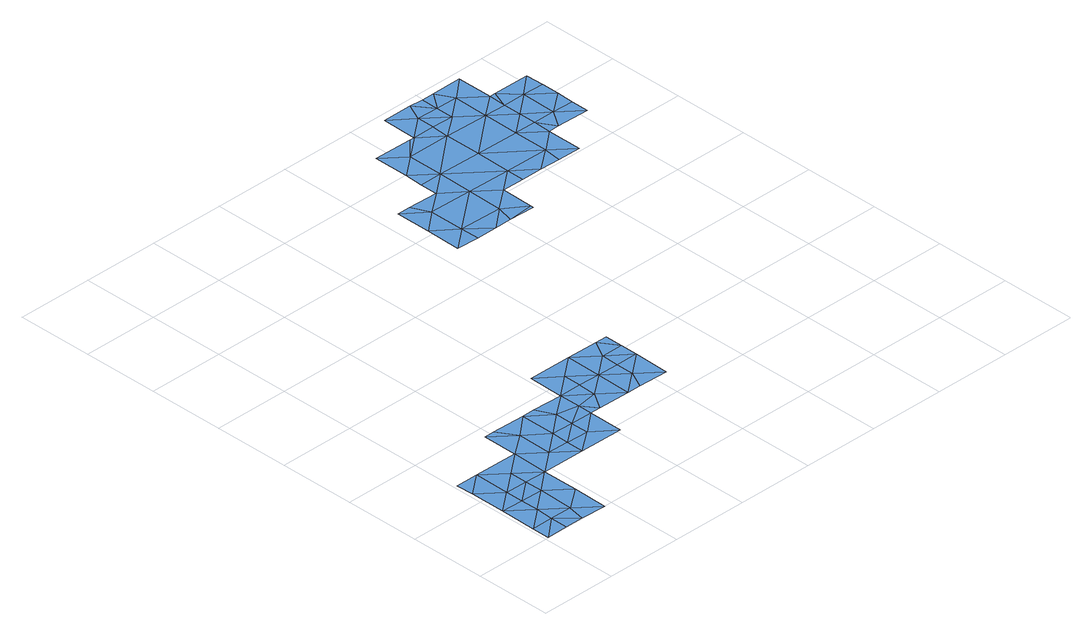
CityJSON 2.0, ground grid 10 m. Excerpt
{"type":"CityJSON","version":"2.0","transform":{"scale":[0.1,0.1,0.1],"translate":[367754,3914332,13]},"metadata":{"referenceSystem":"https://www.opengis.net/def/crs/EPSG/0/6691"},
"CityObjects":{
"waterbody1":{"type":"WaterBody","attributes":{"name":"9","class":"1140","function":"1","WaterBodyRiverFloodingRiskAttribute.description":"5","WaterBodyRiverFloodingRiskAttribute.rankOrg":"2","WaterBodyRiverFloodingRiskAttribute.adminType":"2","WaterBodyRiverFloodingRiskAttribute.scale":"L1"},"geometry":[{"type":"MultiSurface","lod":"1","boundaries":[[[0,1,2]],[[3,1,0]],[[4,5,2]],[[4,2,1]],[[6,7,5]],[[5,7,8]],[[5,4,6]],[[7,9,8]],[[10,8,9]],[[11,9,7]],[[7,12,11]],[[12,13,11]],[[14,9,11]],[[14,11,13]],[[13,15,14]],[[16,15,13]],[[17,18,14]],[[15,17,14]],[[17,19,18]],[[16,20,15]],[[21,17,15]],[[21,15,20]],[[19,17,22]],[[22,17,21]],[[23,22,21]],[[21,24,23]],[[25,22,23]],[[24,26,23]],[[27,25,23]],[[24,28,26]],[[27,23,26]]]}]},
"waterbody2":{"type":"WaterBody","attributes":{"name":"9","class":"1140","function":"1","WaterBodyRiverFloodingRiskAttribute.description":"5","WaterBodyRiverFloodingRiskAttribute.rankOrg":"1","WaterBodyRiverFloodingRiskAttribute.adminType":"2","WaterBodyRiverFloodingRiskAttribute.scale":"L1"},"geometry":[{"type":"MultiSurface","lod":"1","boundaries":[[[4,29,30]],[[31,30,29]],[[29,32,33]],[[1,3,32]],[[31,29,33]],[[31,13,30]],[[6,12,7]],[[12,6,30]],[[1,32,29]],[[6,4,30]],[[29,4,1]],[[13,12,30]]]}]},
"waterbody3":{"type":"WaterBody","attributes":{"name":"9","class":"1140","function":"1","WaterBodyRiverFloodingRiskAttribute.description":"5","WaterBodyRiverFloodingRiskAttribute.rankOrg":"1","WaterBodyRiverFloodingRiskAttribute.adminType":"2","WaterBodyRiverFloodingRiskAttribute.scale":"L1"},"geometry":[{"type":"MultiSurface","lod":"1","boundaries":[[[20,24,21]],[[24,34,28]],[[24,20,34]],[[28,34,35]],[[35,34,16]],[[20,16,34]]]}]},
"waterbody4":{"type":"WaterBody","attributes":{"name":"9","class":"1140","function":"1","WaterBodyRiverFloodingRiskAttribute.description":"5","WaterBodyRiverFloodingRiskAttribute.rankOrg":"1","WaterBodyRiverFloodingRiskAttribute.adminType":"2","WaterBodyRiverFloodingRiskAttribute.scale":"L1"},"geometry":[{"type":"MultiSurface","lod":"1","boundaries":[[[36,37,38]],[[36,38,39]],[[40,41,39]],[[42,39,38]],[[38,43,42]],[[44,43,38]],[[38,37,44]],[[40,27,41]],[[45,26,28]],[[39,41,36]],[[27,26,41]],[[45,41,26]],[[41,45,36]]]}]},
"waterbody5":{"type":"WaterBody","attributes":{"name":"9","class":"1140","function":"1","WaterBodyRiverFloodingRiskAttribute.description":"5","WaterBodyRiverFloodingRiskAttribute.rankOrg":"2","WaterBodyRiverFloodingRiskAttribute.adminType":"2","WaterBodyRiverFloodingRiskAttribute.scale":"L1"},"geometry":[{"type":"MultiSurface","lod":"1","boundaries":[[[46,47,48]],[[39,42,47]],[[39,47,49]],[[40,50,27]],[[47,46,49]],[[48,51,46]],[[52,27,50]],[[40,39,50]],[[43,48,47]],[[42,43,47]],[[50,39,49]],[[52,50,49]]]}]},
"waterbody6":{"type":"WaterBody","attributes":{"name":"9","class":"1140","function":"1","WaterBodyRiverFloodingRiskAttribute.description":"5","WaterBodyRiverFloodingRiskAttribute.rankOrg":"2","WaterBodyRiverFloodingRiskAttribute.adminType":"2","WaterBodyRiverFloodingRiskAttribute.scale":"L1"},"geometry":[{"type":"MultiSurface","lod":"1","boundaries":[[[53,54,55]],[[56,57,58]],[[59,60,58]],[[60,61,58]],[[60,62,61]],[[63,61,62]],[[63,64,61]],[[65,66,67]],[[68,69,70]],[[71,72,73]],[[74,73,75]],[[76,77,75]],[[78,79,80]],[[80,75,77]],[[80,81,75]],[[81,58,61]],[[79,78,82]],[[79,82,56]],[[59,58,57]],[[70,83,68]],[[84,68,83]],[[63,62,85]],[[64,81,61]],[[64,86,87]],[[87,86,88]],[[89,90,91]],[[71,68,84]],[[73,68,71]],[[68,73,74]],[[68,74,92]],[[89,92,74]],[[93,92,89]],[[94,92,93]],[[90,89,88]],[[88,89,87]],[[81,64,87]],[[79,58,81]],[[79,81,80]],[[65,95,66]],[[66,95,76]],[[66,76,75]],[[66,75,73]],[[67,66,73]],[[72,67,73]],[[92,69,68]],[[56,58,79]],[[89,91,93]],[[87,75,81]],[[75,87,74]],[[74,87,89]],[[54,71,84]],[[94,69,92]],[[84,55,54]],[[84,96,55]],[[83,96,84]]]}]},
"waterbody7":{"type":"WaterBody","attributes":{"name":"9","class":"1140","function":"1","WaterBodyRiverFloodingRiskAttribute.description":"5","WaterBodyRiverFloodingRiskAttribute.rankOrg":"1","WaterBodyRiverFloodingRiskAttribute.adminType":"2","WaterBodyRiverFloodingRiskAttribute.scale":"L1"},"geometry":[{"type":"MultiSurface","lod":"1","boundaries":[[[97,54,53]],[[54,98,71]],[[54,97,98]],[[67,72,98]],[[67,98,99]],[[97,99,98]],[[72,71,98]]]}]},
"waterbody8":{"type":"WaterBody","attributes":{"name":"9","class":"1140","function":"1","WaterBodyRiverFloodingRiskAttribute.description":"5","WaterBodyRiverFloodingRiskAttribute.rankOrg":"1","WaterBodyRiverFloodingRiskAttribute.adminType":"2","WaterBodyRiverFloodingRiskAttribute.scale":"L1"},"geometry":[{"type":"MultiSurface","lod":"1","boundaries":[[[100,94,93]],[[94,100,101]],[[100,102,101]],[[102,103,101]],[[94,101,69]],[[70,69,104]],[[69,101,104]],[[105,104,101]],[[106,104,105]],[[107,104,106]],[[104,108,70]],[[104,107,108]],[[101,103,105]],[[70,108,83]]]}]}
},
"vertices":[
[5,1,1],[33,24,1],[5,24,1],[33,1,1],[34,47,1],[6,71,1],[34,70,1],[34,93,1],[6,117,1],[35,140,1],[5,140,1],[63,116,1],[63,93,1],[91,92,1],[92,139,1],[120,115,1],[148,92,1],[121,161,1],[93,185,1],[106,185,1],[148,115,1],[149,138,1],[149,184,1],[177,161,1],[177,137,1],[166,184,1],[206,156,1],[206,183,1],[206,137,1],
[62,24,1],[63,70,1],[91,46,1],[57,1,1],[90,0,1],
[177,114,1],[205,91,1],
[262,136,1],[279,136,1],[291,159,1],[263,182,1],[235,183,1],[234,160,1],[291,182,1],[320,182,1],[319,135,1],[219,137,1],
[305,228,1],[292,205,1],[320,205,1],[264,229,1],[235,206,1],[320,228,1],[207,229,1],
[498,687,3],[497,664,3],[514,687,3],[325,505,3],[324,459,3],[353,482,3],[354,458,3],[381,458,3],[409,481,3],[403,458,3],[437,461,3],[438,503,3],[434,642,3],[411,619,3],[440,642,3],[525,618,3],[553,594,3],[553,617,3],[497,641,3],[469,642,3],[468,619,3],[468,572,3],[411,573,3],[383,597,3],[382,573,3],[343,551,3],[353,528,3],[382,550,3],[410,527,3],[325,551,3],[554,640,3],[526,664,3],[437,457,3],[467,503,3],[467,526,3],[495,503,3],[524,525,3],[522,502,3],[552,502,3],[524,571,3],[552,548,3],[553,571,3],[383,643,3],[554,687,3],
[480,688,3],[469,665,3],[441,688,3],
[566,548,3],[581,571,3],[609,547,3],[609,570,3],[582,617,3],[610,593,3],[610,616,3],[610,640,3],[562,640,3]
]}
